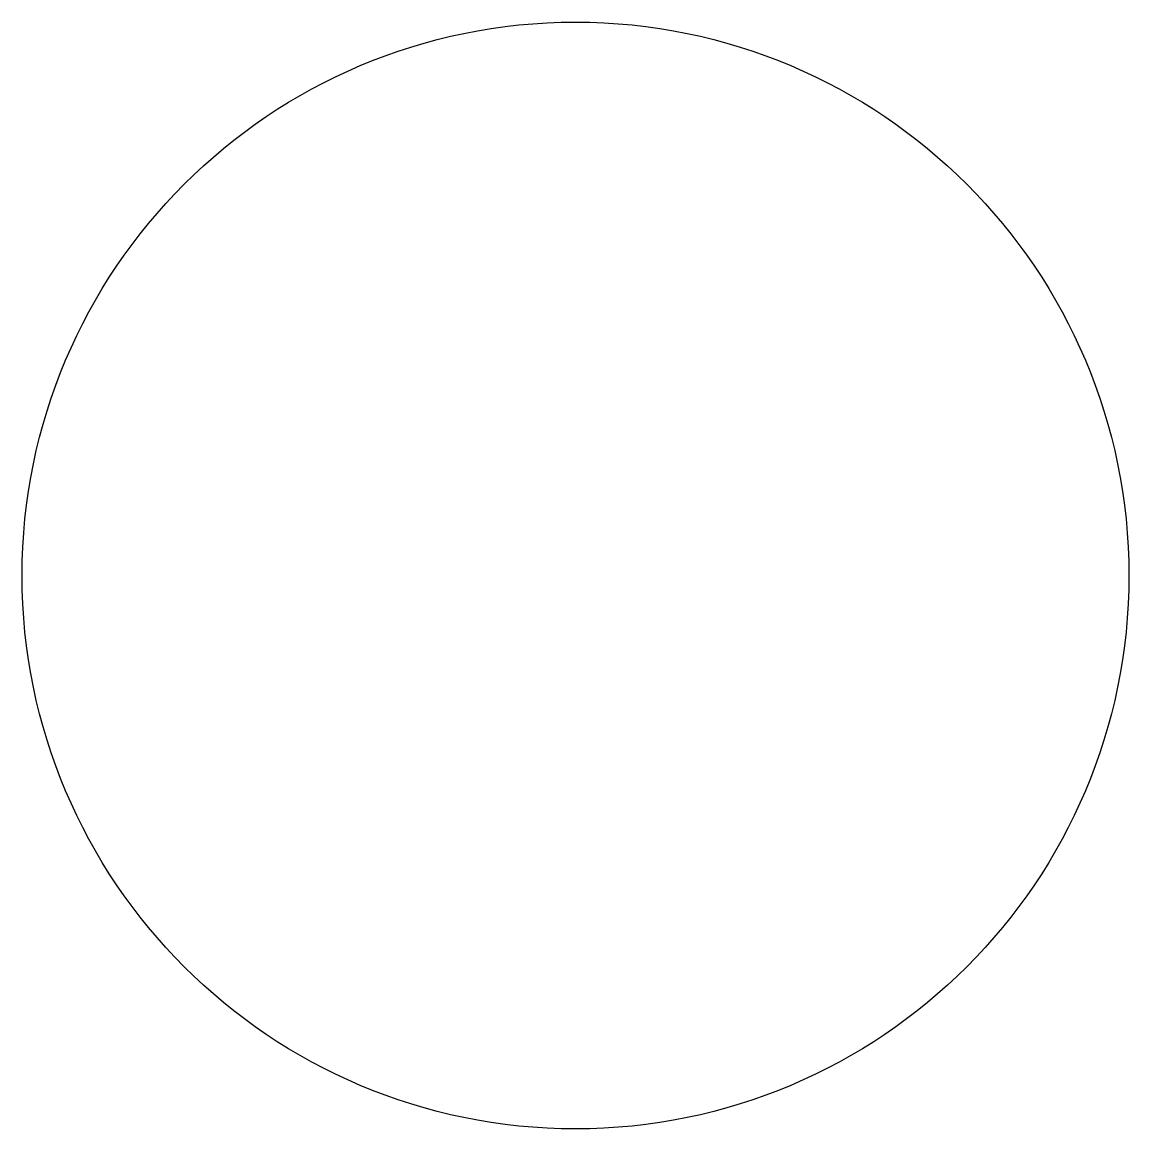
# Model space of a CAD drawing. Extents: x 150.5 to 153, y -120.11 to -117.61.
import ezdxf

# ---------------------------------------------------------------- set-up
doc = ezdxf.new("R2010")
doc.units = 0
doc.layers.add('BLACK', color=7, linetype='CONTINUOUS')

msp = doc.modelspace()

# ---------------------------------------------------------------- linework, layer by layer
at = {"layer": 'BLACK'}
msp.add_circle((151.75, -118.865), 1.25, dxfattribs=at)

doc.saveas('drawing.dxf')
